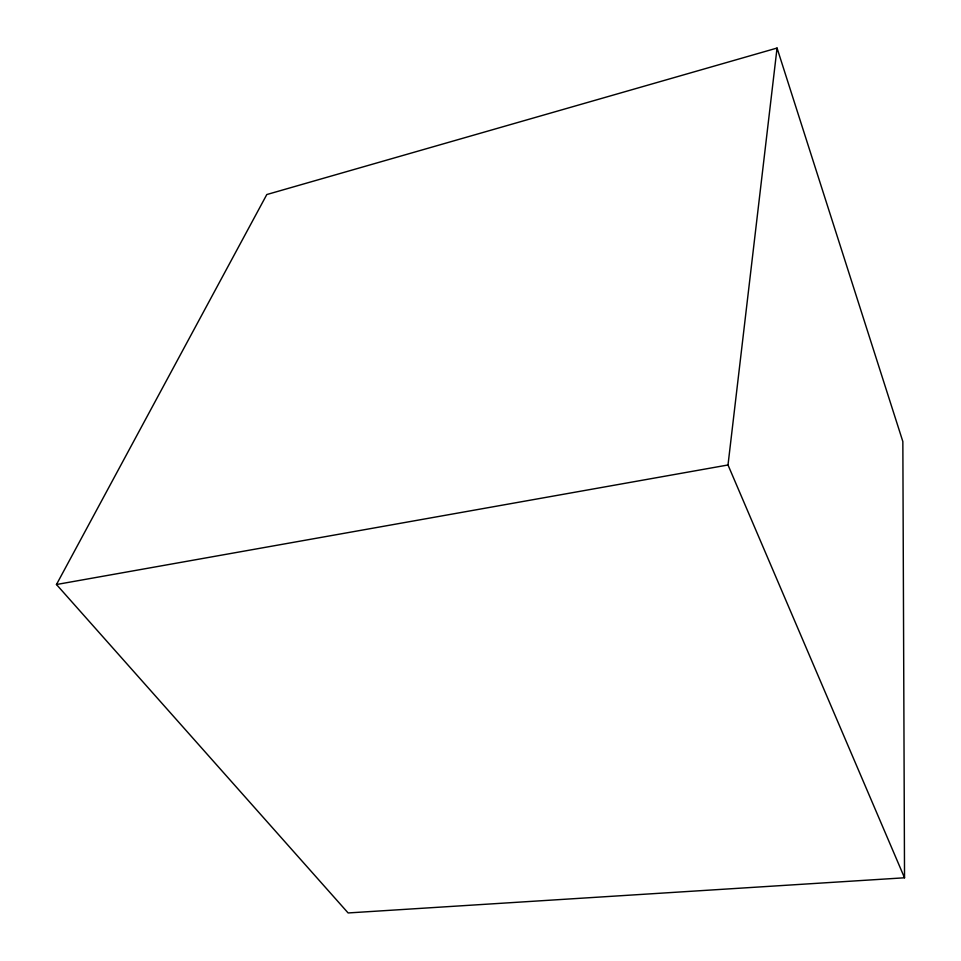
<?xml version="1.0" encoding="UTF-8"?>
<svg xmlns="http://www.w3.org/2000/svg" width="961" height="961" viewBox="0 0 961 961"><rect width="100%" height="100%" fill="white"/><g stroke="black" fill="none" stroke-linecap="round" stroke-linejoin="round"><path stroke-width="1.44" d="M904.529 877.789L728.006 464.98L777.053 48.05L266.798 194.542L56.471 584.516L348.122 912.95L904.529 877.789L902.847 441.543L777.053 48.05M56.471 584.516L728.006 464.98"/></g></svg>
